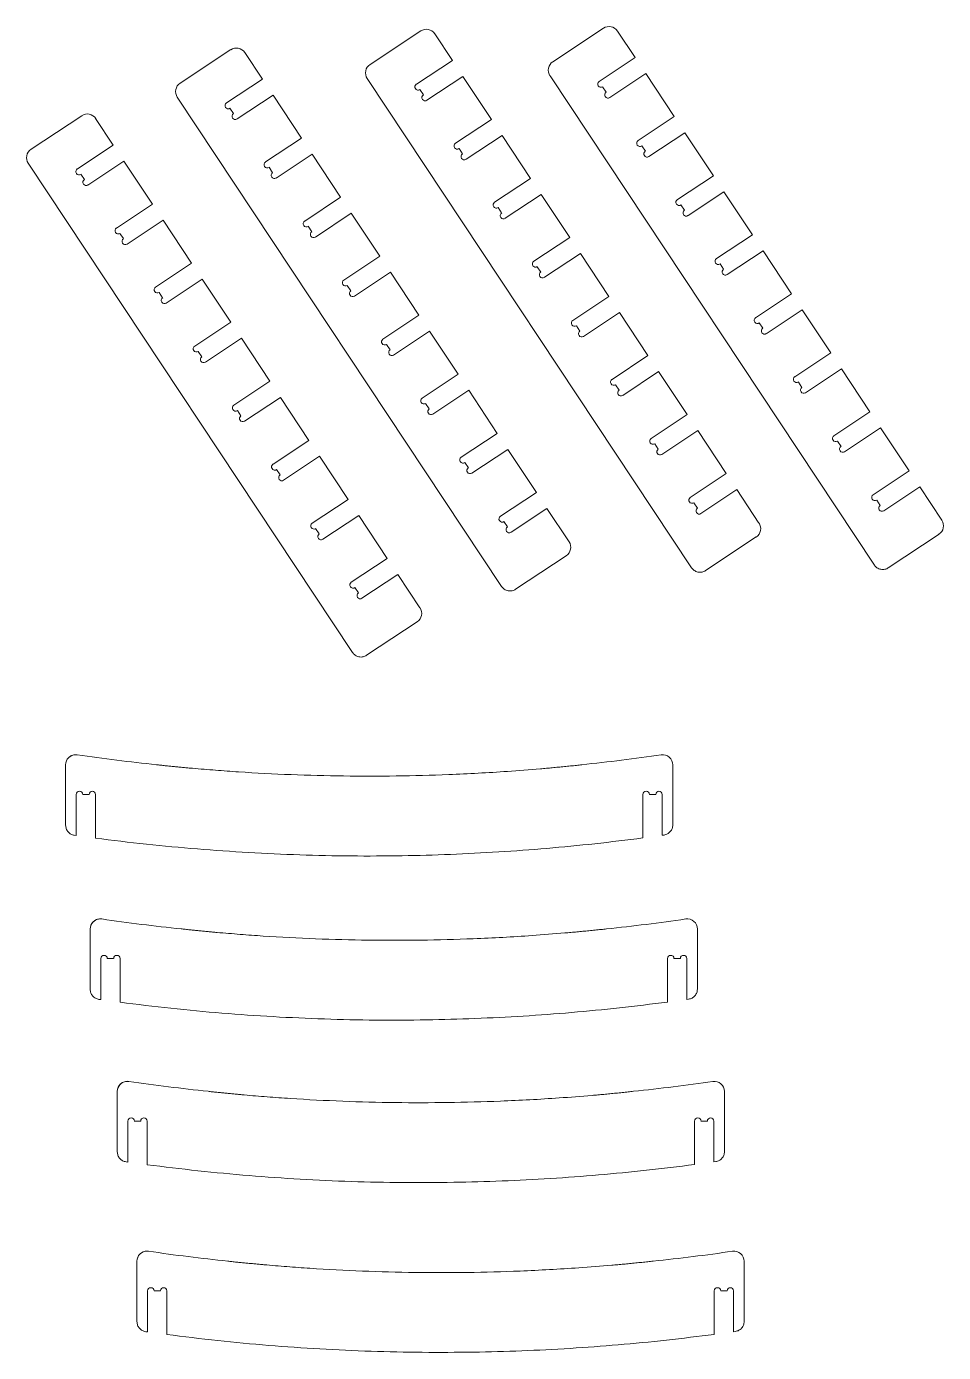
# Model space of a CAD drawing. Header units: millimetres. Extents: x -1732 to 2148, y -3588 to 3891.
# Drawn here: x -1628 to -722, y -1246 to 64 of the extents above; entities that cross this region are included whole.
import ezdxf

# ---------------------------------------------------------------- set-up
doc = ezdxf.new("R2010")
doc.units = ezdxf.units.MM

msp = doc.modelspace()

# ---------------------------------------------------------------- linework, layer by layer
at = {"color": 7, "linetype": 'Continuous', "lineweight": 15}
for p, q in [((-1238.7, 60), (-1288.7, 26.8)), ((-1207.4, 30.9), (-1224.8, 57.2)), ((-1058.1, 62.7), (-1108.1, 29.5)), ((-1026.8, 33.6), (-1044.2, 59.9)), ((-1426.4, 41.5), (-1476.4, 8.3)), ((-1395.1, 12.4), (-1412.5, 38.7)), ((-1243, 7.3), (-1207.4, 30.9)), ((-1062.4, 10), (-1026.8, 33.6)), ((-1196.9, 15.1), (-1232.5, -8.5)), ((-1168.8, -27.4), (-1196.9, 15.1)), ((-1110.9, 15.7), (-790.4, -467.8)), ((-1016.3, 17.8), (-1051.9, -5.8)), ((-988.1, -24.7), (-1016.3, 17.8)), ((-1430.7, -11.2), (-1395.1, 12.4)), ((-1291.5, 13), (-971.1, -470.5)), ((-1236, -3.2), (-1239.5, 2)), ((-1055.4, -0.5), (-1058.9, 4.7)), ((-1479.2, -5.5), (-1158.7, -489)), ((-1384.6, -3.4), (-1420.2, -27)), ((-1356.4, -45.9), (-1384.6, -3.4)), ((-1573.7, -23.8), (-1623.7, -57)), ((-1423.7, -21.7), (-1427.2, -16.5)), ((-1023.7, -48.3), (-988.1, -24.7)), ((-1542.5, -52.9), (-1559.9, -26.6)), ((-1204.3, -51), (-1168.8, -27.4)), ((-1392, -69.5), (-1356.4, -45.9)), ((-1158.3, -43.3), (-1193.8, -66.9)), ((-1130.1, -85.8), (-1158.3, -43.3)), ((-977.6, -40.6), (-1013.2, -64.2)), ((-949.5, -83.1), (-977.6, -40.6)), ((-1578, -76.4), (-1542.5, -52.9)), ((-1345.9, -61.8), (-1381.5, -85.4)), ((-1317.8, -104.3), (-1345.9, -61.8)), ((-1197.3, -61.6), (-1200.8, -56.3)), ((-1016.7, -58.9), (-1020.2, -53.6)), ((-1626.6, -70.8), (-1306.1, -554.2)), ((-1532, -68.7), (-1567.5, -92.3)), ((-1503.8, -111.2), (-1532, -68.7)), ((-1385, -80.1), (-1388.5, -74.8)), ((-1571, -87), (-1574.5, -81.7)), ((-1165.7, -109.4), (-1130.1, -85.8)), ((-985, -106.7), (-949.5, -83.1)), ((-1353.3, -127.9), (-1317.8, -104.3)), ((-1119.6, -101.6), (-1155.2, -125.2)), ((-1091.4, -144.1), (-1119.6, -101.6)), ((-939, -98.9), (-974.5, -122.5)), ((-910.8, -141.4), (-939, -98.9)), ((-1539.4, -134.8), (-1503.8, -111.2)), ((-1158.7, -119.9), (-1162.2, -114.6)), ((-978, -117.2), (-981.5, -111.9)), ((-1493.3, -127), (-1528.9, -150.6)), ((-1465.1, -169.5), (-1493.3, -127)), ((-1307.3, -120.1), (-1342.8, -143.7)), ((-1279.1, -162.6), (-1307.3, -120.1)), ((-1532.4, -145.3), (-1535.9, -140.1)), ((-1346.3, -138.4), (-1349.8, -133.1)), ((-1127, -167.7), (-1091.4, -144.1)), ((-946.4, -165), (-910.8, -141.4)), ((-1500.7, -193.1), (-1465.1, -169.5)), ((-1314.7, -186.2), (-1279.1, -162.6)), ((-1080.9, -160), (-1116.5, -183.5)), ((-1052.7, -202.5), (-1080.9, -160)), ((-939.4, -175.6), (-942.9, -170.3)), ((-900.3, -157.3), (-935.9, -180.8)), ((-872.1, -199.8), (-900.3, -157.3)), ((-1268.6, -178.5), (-1304.2, -202)), ((-1240.4, -221), (-1268.6, -178.5)), ((-1120, -178.3), (-1123.5, -173)), ((-1454.6, -185.4), (-1490.2, -209)), ((-1426.4, -227.9), (-1454.6, -185.4)), ((-1307.7, -196.8), (-1311.2, -191.5)), ((-1493.7, -203.7), (-1497.2, -198.4)), ((-1088.3, -226.1), (-1052.7, -202.5)), ((-907.7, -223.4), (-872.1, -199.8)), ((-1276, -244.5), (-1240.4, -221)), ((-1042.2, -218.3), (-1077.8, -241.9)), ((-1014.1, -260.8), (-1042.2, -218.3)), ((-861.6, -215.6), (-897.2, -239.2)), ((-833.4, -258.1), (-861.6, -215.6)), ((-1462, -251.5), (-1426.4, -227.9)), ((-1081.3, -236.6), (-1084.8, -231.3)), ((-900.7, -233.9), (-904.2, -228.6)), ((-1415.9, -243.7), (-1451.5, -267.3)), ((-1387.8, -286.2), (-1415.9, -243.7)), ((-1229.9, -236.8), (-1265.5, -260.4)), ((-1201.7, -279.3), (-1229.9, -236.8)), ((-1455, -262), (-1458.5, -256.8)), ((-1269, -255.1), (-1272.5, -249.8)), ((-1049.6, -284.4), (-1014.1, -260.8)), ((-869, -281.7), (-833.4, -258.1)), ((-822.9, -273.9), (-858.5, -297.5)), ((-794.7, -316.5), (-822.9, -273.9)), ((-1423.3, -309.8), (-1387.8, -286.2)), ((-1237.3, -302.9), (-1201.7, -279.3)), ((-1003.6, -276.6), (-1039.1, -300.2)), ((-975.4, -319.2), (-1003.6, -276.6)), ((-862, -292.3), (-865.5, -287)), ((-1191.2, -295.1), (-1226.8, -318.7)), ((-1163, -337.7), (-1191.2, -295.1)), ((-1042.6, -295), (-1046.1, -289.7)), ((-1377.3, -302.1), (-1412.8, -325.7)), ((-1349.1, -344.6), (-1377.3, -302.1)), ((-1230.3, -313.5), (-1233.8, -308.2)), ((-1416.3, -320.4), (-1419.8, -315.1)), ((-1010.9, -342.7), (-975.4, -319.2)), ((-830.3, -340), (-794.7, -316.5)), ((-1198.6, -361.2), (-1163, -337.7)), ((-964.9, -335), (-1000.4, -358.6)), ((-936.7, -377.5), (-964.9, -335)), ((-784.2, -332.3), (-819.8, -355.9)), ((-756.1, -374.8), (-784.2, -332.3)), ((-1384.6, -368.2), (-1349.1, -344.6)), ((-1152.5, -353.5), (-1188.1, -377.1)), ((-1124.4, -396), (-1152.5, -353.5)), ((-1003.9, -353.3), (-1007.4, -348)), ((-823.3, -350.6), (-826.8, -345.3)), ((-1338.6, -360.4), (-1374.2, -384)), ((-1310.4, -402.9), (-1338.6, -360.4)), ((-1191.6, -371.8), (-1195.1, -366.5)), ((-1377.7, -378.7), (-1381.1, -373.4)), ((-972.3, -401.1), (-936.7, -377.5)), ((-791.6, -398.4), (-756.1, -374.8)), ((-745.6, -390.6), (-781.1, -414.2)), ((-723.7, -423.6), (-745.6, -390.6)), ((-1346, -426.5), (-1310.4, -402.9)), ((-1159.9, -419.6), (-1124.4, -396)), ((-926.2, -393.3), (-961.8, -416.9)), ((-904.4, -426.3), (-926.2, -393.3)), ((-784.6, -408.9), (-788.1, -403.7)), ((-1299.9, -418.8), (-1335.5, -442.3)), ((-1271.7, -461.3), (-1299.9, -418.8)), ((-1113.9, -411.8), (-1149.4, -435.4)), ((-1092, -444.8), (-1113.9, -411.8)), ((-965.3, -411.6), (-968.8, -406.4)), ((-1339, -437.1), (-1342.5, -431.8)), ((-1152.9, -430.1), (-1156.4, -424.9)), ((-957.2, -473.3), (-907.2, -440.1)), ((-776.6, -470.6), (-726.5, -437.4)), ((-1307.3, -484.9), (-1271.7, -461.3)), ((-1144.9, -491.8), (-1094.8, -458.6)), ((-1261.2, -477.1), (-1296.8, -500.7)), ((-1239.4, -510), (-1261.2, -477.1)), ((-1300.3, -495.4), (-1303.8, -490.1)), ((-1292.2, -557), (-1242.2, -523.9)), ((-1589.6, -665.3), (-1589.6, -724.9)), ((-989.6, -724.7), (-989.6, -665.3)), ((-1579.1, -694.5), (-1579.1, -735.1)), ((-1566.4, -694.5), (-1572.7, -694.5)), ((-1560.1, -737.7), (-1560.1, -694.5)), ((-1019.1, -694.5), (-1019.1, -737.5)), ((-1006.4, -694.5), (-1012.7, -694.5)), ((-1000.1, -734.9), (-1000.1, -694.5)), ((-1581, -734.8), (-1579.1, -735.1)), ((-1000.1, -734.9), (-998.2, -734.6)), ((-1565.3, -827.5), (-1565.3, -887.1)), ((-965.3, -886.9), (-965.3, -827.5)), ((-1554.8, -856.7), (-1554.8, -897.3)), ((-1542.1, -856.7), (-1548.4, -856.7)), ((-1535.8, -899.9), (-1535.8, -856.7)), ((-994.8, -856.7), (-994.8, -899.7)), ((-982.1, -856.7), (-988.4, -856.7)), ((-975.8, -897.1), (-975.8, -856.7)), ((-1556.7, -897.1), (-1554.8, -897.3)), ((-975.8, -897.1), (-973.9, -896.8)), ((-1538.5, -988), (-1538.5, -1047.7)), ((-938.5, -1047.5), (-938.5, -988)), ((-1528, -1017.3), (-1528, -1057.9)), ((-1515.3, -1017.3), (-1521.7, -1017.3)), ((-1509, -1060.4), (-1509, -1017.3)), ((-968, -1017.3), (-968, -1060.2)), ((-955.3, -1017.3), (-961.7, -1017.3)), ((-949, -1057.6), (-949, -1017.3)), ((-1529.9, -1057.6), (-1528, -1057.9)), ((-949, -1057.6), (-947.1, -1057.4)), ((-1519.1, -1155.8), (-1519.1, -1215.5)), ((-919.1, -1215.3), (-919.1, -1155.8)), ((-1508.6, -1185.1), (-1508.6, -1225.7)), ((-1495.9, -1185.1), (-1502.2, -1185.1)), ((-1489.6, -1228.2), (-1489.6, -1185.1)), ((-948.6, -1185.1), (-948.6, -1228.1)), ((-935.9, -1185.1), (-942.2, -1185.1)), ((-929.6, -1225.5), (-929.6, -1185.1)), ((-1510.4, -1225.4), (-1508.6, -1225.7)), ((-929.6, -1225.5), (-927.7, -1225.2))]:
    msp.add_line(p, q, dxfattribs=at)
for centre, radius, start, end in [((-1233.2, 51.6), 10, 33.5422, 123.5422), ((-1052.6, 54.3), 10, 33.5422, 123.5422), ((-1420.9, 33.1), 10, 33.5422, 123.5422), ((-1283.2, 18.5), 10, 123.5422, 213.5422), ((-1102.6, 21.2), 10, 123.5422, 213.5422), ((-1470.9, 0), 10, 123.5422, 213.5422), ((-1241.3, 4.7), 3.17, 123.5422, 303.5422), ((-1060.6, 7.4), 3.17, 123.5422, 303.5422), ((-1428.9, -13.8), 3.17, 123.5422, 303.5422), ((-1234.3, -5.9), 3.17, 123.5422, 303.5422), ((-1053.6, -3.2), 3.17, 123.5422, 303.5422), ((-1568.2, -32.1), 10, 33.5422, 123.5422), ((-1421.9, -24.4), 3.17, 123.5422, 303.5422), ((-1202.6, -53.7), 3.17, 123.5422, 303.5422), ((-1022, -51), 3.17, 123.5422, 303.5422), ((-1618.2, -65.3), 10, 123.5422, 213.5422), ((-1195.6, -64.2), 3.17, 123.5422, 303.5422), ((-1015, -61.5), 3.17, 123.5422, 303.5422), ((-1576.3, -79.1), 3.17, 123.5422, 303.5422), ((-1390.3, -72.2), 3.17, 123.5422, 303.5422), ((-1569.3, -89.6), 3.17, 123.5422, 303.5422), ((-1383.3, -82.7), 3.17, 123.5422, 303.5422), ((-1163.9, -112), 3.17, 123.5422, 303.5422), ((-983.3, -109.3), 3.17, 123.5422, 303.5422), ((-976.3, -119.9), 3.17, 123.5422, 303.5422), ((-1351.6, -130.5), 3.17, 123.5422, 303.5422), ((-1156.9, -122.6), 3.17, 123.5422, 303.5422), ((-1537.6, -137.4), 3.17, 123.5422, 303.5422), ((-1344.6, -141.1), 3.17, 123.5422, 303.5422), ((-1530.6, -148), 3.17, 123.5422, 303.5422), ((-1125.2, -170.3), 3.17, 123.5422, 303.5422), ((-944.6, -167.6), 3.17, 123.5422, 303.5422), ((-1118.2, -180.9), 3.17, 123.5422, 303.5422), ((-937.6, -178.2), 3.17, 123.5422, 303.5422), ((-1498.9, -195.8), 3.17, 123.5422, 303.5422), ((-1312.9, -188.8), 3.17, 123.5422, 303.5422), ((-1491.9, -206.3), 3.17, 123.5422, 303.5422), ((-1305.9, -199.4), 3.17, 123.5422, 303.5422), ((-1086.6, -228.7), 3.17, 123.5422, 303.5422), ((-905.9, -226), 3.17, 123.5422, 303.5422), ((-898.9, -236.5), 3.17, 123.5422, 303.5422), ((-1274.2, -247.2), 3.17, 123.5422, 303.5422), ((-1079.6, -239.2), 3.17, 123.5422, 303.5422), ((-1460.3, -254.1), 3.17, 123.5422, 303.5422), ((-1453.3, -264.7), 3.17, 123.5422, 303.5422), ((-1267.2, -257.7), 3.17, 123.5422, 303.5422), ((-1047.9, -287), 3.17, 123.5422, 303.5422), ((-867.2, -284.3), 3.17, 123.5422, 303.5422), ((-1040.9, -297.6), 3.17, 123.5422, 303.5422), ((-860.2, -294.9), 3.17, 123.5422, 303.5422), ((-1421.6, -312.5), 3.17, 123.5422, 303.5422), ((-1235.5, -305.5), 3.17, 123.5422, 303.5422), ((-1228.5, -316.1), 3.17, 123.5422, 303.5422), ((-1414.6, -323), 3.17, 123.5422, 303.5422), ((-828.6, -342.7), 3.17, 123.5422, 303.5422), ((-1009.2, -345.4), 3.17, 123.5422, 303.5422), ((-1002.2, -355.9), 3.17, 123.5422, 303.5422), ((-821.6, -353.2), 3.17, 123.5422, 303.5422), ((-1196.9, -363.9), 3.17, 123.5422, 303.5422), ((-1382.9, -370.8), 3.17, 123.5422, 303.5422), ((-1375.9, -381.4), 3.17, 123.5422, 303.5422), ((-1189.9, -374.4), 3.17, 123.5422, 303.5422), ((-970.5, -403.7), 3.17, 123.5422, 303.5422), ((-789.9, -401), 3.17, 123.5422, 303.5422), ((-963.5, -414.3), 3.17, 123.5422, 303.5422), ((-782.9, -411.6), 3.17, 123.5422, 303.5422), ((-1344.2, -429.1), 3.17, 123.5422, 303.5422), ((-1158.2, -422.2), 3.17, 123.5422, 303.5422), ((-1151.2, -432.8), 3.17, 123.5422, 303.5422), ((-912.7, -431.8), 10, 303.5422, 33.5422), ((-732.1, -429.1), 10, 303.5422, 33.5422), ((-1337.2, -439.7), 3.17, 123.5422, 303.5422), ((-1100.4, -450.3), 10, 303.5422, 33.5422), ((-1305.5, -487.5), 3.17, 123.5422, 303.5422), ((-1298.5, -498), 3.17, 123.5422, 303.5422), ((-1247.7, -515.6), 10, 303.5422, 33.5422), ((-1579.6, -665.3), 10, 81.7503, 180), ((-1579.6, -665.3), 10, 89.2741, 180), ((-999.6, -665.3), 10, 360, 98.2497), ((-1575.9, -694.5), 3.17, 360, 180), ((-1563.2, -694.5), 3.17, 360, 180), ((-1015.9, -694.5), 3.17, 360, 180), ((-1003.2, -694.5), 3.17, 360, 180), ((-1555.3, -827.5), 10, 81.7503, 180), ((-1555.3, -827.5), 10, 89.2741, 180), ((-975.3, -827.5), 10, 360, 98.2497), ((-1551.6, -856.7), 3.17, 360, 180), ((-1538.9, -856.7), 3.17, 360, 180), ((-991.6, -856.7), 3.17, 360, 180), ((-978.9, -856.7), 3.17, 360, 180), ((-1528.5, -988), 10, 81.7503, 180), ((-1528.5, -988), 10, 89.2741, 180), ((-948.5, -988), 10, 360, 98.2497), ((-1524.8, -1017.3), 3.17, 360, 180), ((-1512.2, -1017.3), 3.17, 360, 180), ((-964.8, -1017.3), 3.17, 360, 180), ((-952.2, -1017.3), 3.17, 360, 180), ((-1509.1, -1155.8), 10, 81.7503, 180), ((-1509.1, -1155.8), 10, 89.2741, 180), ((-929.1, -1155.8), 10, 360, 98.2497), ((-1505.4, -1185.1), 3.17, 360, 180), ((-1492.7, -1185.1), 3.17, 360, 180), ((-945.4, -1185.1), 3.17, 360, 180), ((-932.7, -1185.1), 3.17, 360, 180)]:
    msp.add_arc(centre, radius, start, end, dxfattribs=at)
for points, knots in [([(-971.1, -470.5), (-970.7, -471), (-969.9, -472), (-968.4, -473.2), (-966.7, -474.2), (-964.7, -474.8), (-962.7, -475), (-960.7, -474.8), (-958.8, -474.2), (-957.7, -473.6), (-957.2, -473.3)], [0, 0, 0, 0, 0.116515, 0.240015, 0.368645, 0.500003, 0.631363, 0.759991, 0.883487, 1, 1, 1, 1]), ([(-790.4, -467.8), (-790.1, -468.3), (-789.3, -469.3), (-787.8, -470.5), (-786.1, -471.5), (-784.1, -472.1), (-782, -472.3), (-780, -472.1), (-778.2, -471.5), (-777.1, -470.9), (-776.6, -470.6)], [0, 0, 0, 0, 0.116517, 0.240016, 0.368647, 0.500005, 0.631362, 0.759991, 0.883483, 1, 1, 1, 1]), ([(-1158.7, -489), (-1158.4, -489.5), (-1157.6, -490.5), (-1156.1, -491.7), (-1154.4, -492.7), (-1152.4, -493.3), (-1150.3, -493.5), (-1148.3, -493.3), (-1146.5, -492.7), (-1145.4, -492.1), (-1144.9, -491.8)], [0, 0, 0, 0, 0.116517, 0.240014, 0.368644, 0.500004, 0.631363, 0.759991, 0.883487, 1, 1, 1, 1]), ([(-1306.1, -554.2), (-1305.7, -554.7), (-1305, -555.7), (-1303.5, -557), (-1301.7, -558), (-1299.7, -558.6), (-1297.7, -558.8), (-1295.7, -558.6), (-1293.8, -558), (-1292.7, -557.4), (-1292.2, -557)], [0, 0, 0, 0, 0.116517, 0.240017, 0.368647, 0.500008, 0.631367, 0.759994, 0.883487, 1, 1, 1, 1]), ([(-1499.8, -665.2), (-1512.9, -663.7), (-1539, -660.9), (-1565.1, -657.2), (-1578.1, -655.4)], [0, 0, 0, 0, 0.500019, 1, 1, 1, 1]), ([(-1499.8, -665.2), (-1512.9, -663.7), (-1539, -660.9), (-1565.1, -657.2), (-1578.1, -655.4)], [0, 0, 0, 0, 0.500019, 1, 1, 1, 1]), ([(-1079.3, -665.2), (-1081.1, -665.4), (-1084.9, -665.8), (-1090.7, -666.4), (-1096.7, -667), (-1102.7, -667.6), (-1108.7, -668.1), (-1114.5, -668.7), (-1129.3, -670), (-1151.8, -671.7), (-1181.9, -673.6), (-1218.6, -675.3), (-1262.9, -676.5), (-1314.9, -676.5), (-1366.8, -675.2), (-1409, -673), (-1441.4, -670.6), (-1458.1, -669.2), (-1468.7, -668.3), (-1473.1, -667.9), (-1477.6, -667.4), (-1482.1, -667), (-1486.6, -666.6), (-1491.1, -666.1), (-1495.5, -665.6), (-1498.4, -665.3), (-1499.8, -665.2)], [0, 0, 0, 0, 0.012869, 0.026857, 0.041527, 0.055903, 0.069989, 0.084016, 0.098068, 0.175373, 0.24446, 0.313435, 0.436689, 0.560108, 0.683367, 0.806634, 0.860829, 0.915072, 0.925714, 0.936349, 0.947041, 0.957701, 0.968314, 0.979191, 0.990204, 1, 1, 1, 1]), ([(-1079.3, -665.2), (-1081.1, -665.4), (-1084.9, -665.8), (-1090.7, -666.4), (-1096.7, -667), (-1102.7, -667.6), (-1108.6, -668.1), (-1114.5, -668.7), (-1129.3, -670), (-1151.8, -671.7), (-1181.9, -673.6), (-1218.6, -675.3), (-1262.9, -676.5), (-1314.9, -676.5), (-1366.8, -675.2), (-1409, -673), (-1441.4, -670.6), (-1458.1, -669.2), (-1468.7, -668.3), (-1473.1, -667.9), (-1477.6, -667.4), (-1482.1, -667), (-1486.6, -666.6), (-1491.1, -666.1), (-1495.5, -665.6), (-1498.4, -665.3), (-1499.8, -665.2)], [0, 0, 0, 0, 0.012874, 0.02688, 0.04154, 0.055892, 0.069989, 0.084017, 0.098069, 0.175375, 0.244461, 0.313436, 0.43669, 0.560109, 0.683368, 0.806635, 0.860829, 0.915073, 0.925715, 0.936349, 0.947042, 0.957702, 0.968314, 0.979192, 0.990205, 1, 1, 1, 1]), ([(-1001, -655.4), (-1014, -657.2), (-1040.1, -660.9), (-1066.2, -663.7), (-1079.3, -665.2)], [0, 0, 0, 0, 0.499981, 1, 1, 1, 1]), ([(-1001, -655.4), (-1014, -657.2), (-1040.1, -660.9), (-1066.2, -663.7), (-1079.3, -665.2)], [0, 0, 0, 0, 0.499981, 1, 1, 1, 1]), ([(-1589.6, -724.9), (-1589.4, -726.1), (-1589.2, -728.5), (-1587.3, -731.6), (-1584.4, -734), (-1582.1, -734.6), (-1581, -734.8)], [0, 0, 0, 0, 0.250017, 0.500019, 0.75001, 1, 1, 1, 1]), ([(-1589.6, -724.9), (-1589.4, -726.1), (-1589.2, -728.5), (-1587.3, -731.6), (-1584.4, -734), (-1582.1, -734.6), (-1581, -734.8)], [0, 0, 0, 0, 0.250017, 0.500019, 0.75001, 1, 1, 1, 1]), ([(-998.2, -734.6), (-997, -734.3), (-994.7, -733.8), (-991.9, -731.4), (-989.9, -728.3), (-989.7, -725.9), (-989.6, -724.7)], [0, 0, 0, 0, 0.250009, 0.500028, 0.750016, 1, 1, 1, 1]), ([(-998.2, -734.6), (-997, -734.3), (-994.7, -733.8), (-991.9, -731.4), (-989.9, -728.3), (-989.7, -725.9), (-989.6, -724.7)], [0, 0, 0, 0, 0.250009, 0.500028, 0.750016, 1, 1, 1, 1]), ([(-1560.1, -737.7), (-1543.3, -739.8), (-1509.8, -743.9), (-1459.4, -748.6), (-1408.8, -752.1), (-1358.2, -754.4), (-1307.6, -755.5), (-1258, -755.3), (-1209.3, -753.9), (-1161.6, -751.5), (-1114, -748), (-1066.4, -743.4), (-1034.9, -739.5), (-1019.1, -737.5)], [0, 0, 0, 0, 0.093305, 0.186698, 0.280098, 0.373496, 0.46673, 0.559893, 0.647834, 0.735932, 0.823962, 0.912022, 1, 1, 1, 1]), ([(-1475.5, -827.4), (-1488.6, -825.9), (-1514.7, -823.1), (-1540.8, -819.4), (-1553.8, -817.6)], [0, 0, 0, 0, 0.500019, 1, 1, 1, 1]), ([(-1475.5, -827.4), (-1488.6, -825.9), (-1514.7, -823.1), (-1540.8, -819.4), (-1553.8, -817.6)], [0, 0, 0, 0, 0.500019, 1, 1, 1, 1]), ([(-976.7, -817.6), (-989.7, -819.4), (-1015.8, -823.1), (-1042, -825.9), (-1055, -827.4)], [0, 0, 0, 0, 0.499981, 1, 1, 1, 1]), ([(-976.7, -817.6), (-989.7, -819.4), (-1015.8, -823.1), (-1042, -825.9), (-1055, -827.4)], [0, 0, 0, 0, 0.499981, 1, 1, 1, 1]), ([(-1055, -827.4), (-1056.8, -827.6), (-1060.6, -828), (-1066.4, -828.6), (-1072.4, -829.2), (-1078.4, -829.8), (-1084.4, -830.3), (-1090.3, -830.9), (-1105, -832.2), (-1127.5, -833.9), (-1157.6, -835.8), (-1194.3, -837.5), (-1238.6, -838.7), (-1290.6, -838.7), (-1342.5, -837.4), (-1384.7, -835.2), (-1417.1, -832.8), (-1433.8, -831.4), (-1444.4, -830.5), (-1448.8, -830.1), (-1453.3, -829.6), (-1457.8, -829.2), (-1462.3, -828.8), (-1466.8, -828.3), (-1471.2, -827.8), (-1474.1, -827.5), (-1475.5, -827.4)], [0, 0, 0, 0, 0.0128687, 0.0268569, 0.0415275, 0.0559032, 0.0699886, 0.0840155, 0.098068, 0.1753734, 0.2444603, 0.3134346, 0.4366888, 0.5601077, 0.6833667, 0.8066337, 0.8608289, 0.9150722, 0.9257145, 0.9363485, 0.9470415, 0.9577008, 0.968314, 0.9791907, 0.990204, 1, 1, 1, 1]), ([(-1055, -827.4), (-1056.8, -827.6), (-1060.6, -828), (-1066.4, -828.6), (-1072.4, -829.2), (-1078.4, -829.8), (-1084.4, -830.3), (-1090.3, -830.9), (-1105, -832.2), (-1127.5, -833.9), (-1157.6, -835.8), (-1194.3, -837.5), (-1238.6, -838.7), (-1290.6, -838.7), (-1342.5, -837.4), (-1384.7, -835.2), (-1417.1, -832.8), (-1433.8, -831.4), (-1444.4, -830.5), (-1448.8, -830.1), (-1453.3, -829.6), (-1457.8, -829.2), (-1462.3, -828.8), (-1466.8, -828.3), (-1471.2, -827.8), (-1474.1, -827.5), (-1475.5, -827.4)], [0, 0, 0, 0, 0.012874, 0.02688, 0.04154, 0.055892, 0.069989, 0.084017, 0.098069, 0.175375, 0.244461, 0.313436, 0.43669, 0.560109, 0.683368, 0.806635, 0.860829, 0.915073, 0.925715, 0.936349, 0.947042, 0.957702, 0.968314, 0.979192, 0.990205, 1, 1, 1, 1]), ([(-1565.3, -887.1), (-1565.1, -888.3), (-1564.9, -890.7), (-1563, -893.8), (-1560.2, -896.2), (-1557.8, -896.8), (-1556.7, -897.1)], [0, 0, 0, 0, 0.2500091, 0.5000194, 0.7500077, 1, 1, 1, 1]), ([(-1565.3, -887.1), (-1565.1, -888.3), (-1564.9, -890.7), (-1563, -893.8), (-1560.2, -896.2), (-1557.8, -896.8), (-1556.7, -897.1)], [0, 0, 0, 0, 0.2500091, 0.5000194, 0.7500077, 1, 1, 1, 1]), ([(-973.9, -896.8), (-972.7, -896.6), (-970.4, -896), (-967.6, -893.6), (-965.6, -890.5), (-965.4, -888.1), (-965.3, -886.9)], [0, 0, 0, 0, 0.2500097, 0.5000228, 0.7500095, 1, 1, 1, 1]), ([(-973.9, -896.8), (-972.7, -896.6), (-970.4, -896), (-967.6, -893.6), (-965.6, -890.5), (-965.4, -888.1), (-965.3, -886.9)], [0, 0, 0, 0, 0.2500097, 0.5000228, 0.7500095, 1, 1, 1, 1]), ([(-1535.8, -899.9), (-1519, -902), (-1485.5, -906.1), (-1435.1, -910.8), (-1384.5, -914.3), (-1333.9, -916.6), (-1283.3, -917.7), (-1233.7, -917.5), (-1185, -916.1), (-1137.3, -913.7), (-1089.7, -910.2), (-1042.2, -905.6), (-1010.6, -901.7), (-994.8, -899.7)], [0, 0, 0, 0, 0.093305, 0.186698, 0.280098, 0.373496, 0.46673, 0.559893, 0.647834, 0.735932, 0.823962, 0.912022, 1, 1, 1, 1]), ([(-1448.8, -987.9), (-1461.8, -986.5), (-1488, -983.6), (-1514.1, -979.9), (-1527.1, -978.1)], [0, 0, 0, 0, 0.500019, 1, 1, 1, 1]), ([(-1448.8, -987.9), (-1461.8, -986.5), (-1488, -983.6), (-1514.1, -979.9), (-1527.1, -978.1)], [0, 0, 0, 0, 0.500019, 1, 1, 1, 1]), ([(-949.9, -978.1), (-963, -979.9), (-989, -983.6), (-1015.2, -986.5), (-1028.3, -987.9)], [0, 0, 0, 0, 0.499981, 1, 1, 1, 1]), ([(-949.9, -978.1), (-963, -979.9), (-989, -983.6), (-1015.2, -986.5), (-1028.3, -987.9)], [0, 0, 0, 0, 0.499981, 1, 1, 1, 1]), ([(-1028.3, -987.9), (-1030.1, -988.1), (-1033.8, -988.5), (-1039.6, -989.1), (-1045.6, -989.7), (-1051.7, -990.3), (-1057.6, -990.9), (-1063.5, -991.4), (-1078.2, -992.7), (-1100.7, -994.4), (-1130.9, -996.3), (-1167.5, -998), (-1211.9, -999.2), (-1263.8, -999.2), (-1315.8, -997.9), (-1357.9, -995.7), (-1390.4, -993.4), (-1407.1, -992), (-1417.6, -991), (-1422.1, -990.6), (-1426.6, -990.2), (-1431, -989.7), (-1435.5, -989.3), (-1440.1, -988.8), (-1444.5, -988.4), (-1447.4, -988.1), (-1448.8, -987.9)], [0, 0, 0, 0, 0.012869, 0.026857, 0.041527, 0.055903, 0.069989, 0.084016, 0.098068, 0.175373, 0.24446, 0.313435, 0.436689, 0.560108, 0.683367, 0.806634, 0.860829, 0.915072, 0.925715, 0.936349, 0.947042, 0.957701, 0.968314, 0.979191, 0.990204, 1, 1, 1, 1]), ([(-1028.3, -987.9), (-1030.1, -988.1), (-1033.8, -988.5), (-1039.6, -989.1), (-1045.6, -989.7), (-1051.7, -990.3), (-1057.6, -990.9), (-1063.5, -991.4), (-1078.2, -992.7), (-1100.7, -994.4), (-1130.9, -996.3), (-1167.5, -998), (-1211.9, -999.2), (-1263.8, -999.2), (-1315.8, -997.9), (-1357.9, -995.7), (-1390.4, -993.4), (-1407.1, -992), (-1417.6, -991), (-1422.1, -990.6), (-1426.6, -990.2), (-1431, -989.7), (-1435.5, -989.3), (-1440.1, -988.8), (-1444.5, -988.4), (-1447.4, -988.1), (-1448.8, -987.9)], [0, 0, 0, 0, 0.012874, 0.02688, 0.041539, 0.055892, 0.069989, 0.084017, 0.098069, 0.175375, 0.24446, 0.313435, 0.43669, 0.560109, 0.683368, 0.806635, 0.860829, 0.915073, 0.925715, 0.936349, 0.947043, 0.957702, 0.968314, 0.979192, 0.990205, 1, 1, 1, 1]), ([(-1538.5, -1047.7), (-1538.4, -1048.9), (-1538.1, -1051.3), (-1536.2, -1054.4), (-1533.4, -1056.7), (-1531.1, -1057.3), (-1529.9, -1057.6)], [0, 0, 0, 0, 0.250016, 0.500021, 0.750011, 1, 1, 1, 1]), ([(-1538.5, -1047.7), (-1538.4, -1048.9), (-1538.1, -1051.3), (-1536.2, -1054.4), (-1533.4, -1056.7), (-1531.1, -1057.3), (-1529.9, -1057.6)], [0, 0, 0, 0, 0.250016, 0.500021, 0.750011, 1, 1, 1, 1]), ([(-947.1, -1057.4), (-946, -1057.1), (-943.6, -1056.5), (-940.8, -1054.2), (-938.9, -1051.1), (-938.6, -1048.7), (-938.5, -1047.5)], [0, 0, 0, 0, 0.250013, 0.500026, 0.750013, 1, 1, 1, 1]), ([(-947.1, -1057.4), (-946, -1057.1), (-943.6, -1056.5), (-940.8, -1054.2), (-938.9, -1051.1), (-938.6, -1048.7), (-938.5, -1047.5)], [0, 0, 0, 0, 0.250013, 0.500026, 0.750013, 1, 1, 1, 1]), ([(-1509, -1060.4), (-1492.3, -1062.5), (-1458.8, -1066.6), (-1408.3, -1071.3), (-1357.8, -1074.9), (-1307.2, -1077.2), (-1256.6, -1078.2), (-1207, -1078), (-1158.3, -1076.7), (-1110.6, -1074.2), (-1062.9, -1070.7), (-1015.4, -1066.1), (-983.8, -1062.2), (-968, -1060.2)], [0, 0, 0, 0, 0.093305, 0.186698, 0.280098, 0.373496, 0.46673, 0.559893, 0.647834, 0.735932, 0.823962, 0.912022, 1, 1, 1, 1]), ([(-1429.3, -1155.7), (-1442.4, -1154.3), (-1468.5, -1151.4), (-1494.6, -1147.8), (-1507.6, -1145.9)], [0, 0, 0, 0, 0.500019, 1, 1, 1, 1]), ([(-1429.3, -1155.7), (-1442.4, -1154.3), (-1468.5, -1151.4), (-1494.6, -1147.8), (-1507.6, -1145.9)], [0, 0, 0, 0, 0.500019, 1, 1, 1, 1]), ([(-930.5, -1145.9), (-943.5, -1147.8), (-969.6, -1151.4), (-995.7, -1154.3), (-1008.8, -1155.7)], [0, 0, 0, 0, 0.499981, 1, 1, 1, 1]), ([(-930.5, -1145.9), (-943.5, -1147.8), (-969.6, -1151.4), (-995.7, -1154.3), (-1008.8, -1155.7)], [0, 0, 0, 0, 0.499981, 1, 1, 1, 1]), ([(-1008.8, -1155.7), (-1010.6, -1155.9), (-1014.4, -1156.3), (-1020.2, -1156.9), (-1026.2, -1157.5), (-1032.2, -1158.1), (-1038.1, -1158.7), (-1044, -1159.2), (-1058.8, -1160.5), (-1081.2, -1162.3), (-1111.4, -1164.1), (-1148.1, -1165.9), (-1192.4, -1167.1), (-1244.4, -1167.1), (-1296.3, -1165.7), (-1338.5, -1163.5), (-1370.9, -1161.2), (-1387.6, -1159.8), (-1398.2, -1158.8), (-1402.6, -1158.4), (-1407.1, -1158), (-1411.6, -1157.6), (-1416.1, -1157.1), (-1420.6, -1156.7), (-1425, -1156.2), (-1427.9, -1155.9), (-1429.3, -1155.7)], [0, 0, 0, 0, 0.0128687, 0.0268569, 0.0415273, 0.0559031, 0.0699884, 0.0840155, 0.098068, 0.1753732, 0.2444603, 0.3134346, 0.4366887, 0.5601076, 0.6833667, 0.8066337, 0.8608288, 0.9150721, 0.9257145, 0.9363485, 0.9470414, 0.9577007, 0.968314, 0.9791907, 0.990204, 1, 1, 1, 1]), ([(-1008.8, -1155.7), (-1010.6, -1155.9), (-1014.4, -1156.3), (-1020.2, -1156.9), (-1026.2, -1157.5), (-1032.2, -1158.1), (-1038.1, -1158.7), (-1044, -1159.2), (-1058.8, -1160.5), (-1081.2, -1162.3), (-1111.4, -1164.1), (-1148.1, -1165.9), (-1192.4, -1167.1), (-1244.4, -1167.1), (-1296.3, -1165.7), (-1338.5, -1163.5), (-1370.9, -1161.2), (-1387.6, -1159.8), (-1398.2, -1158.8), (-1402.6, -1158.4), (-1407.1, -1158), (-1411.6, -1157.6), (-1416.1, -1157.1), (-1420.6, -1156.7), (-1425, -1156.2), (-1427.9, -1155.9), (-1429.3, -1155.7)], [0, 0, 0, 0, 0.012874, 0.026879, 0.041539, 0.055892, 0.069989, 0.084017, 0.098069, 0.175375, 0.24446, 0.313435, 0.43669, 0.560108, 0.683368, 0.806635, 0.860829, 0.915073, 0.925715, 0.936349, 0.947042, 0.957702, 0.968314, 0.979192, 0.990205, 1, 1, 1, 1]), ([(-1519.1, -1215.5), (-1518.9, -1216.7), (-1518.7, -1219.1), (-1516.7, -1222.2), (-1513.9, -1224.5), (-1511.6, -1225.1), (-1510.4, -1225.4)], [0, 0, 0, 0, 0.2500155, 0.5000231, 0.7500148, 1, 1, 1, 1]), ([(-1519.1, -1215.5), (-1518.9, -1216.7), (-1518.7, -1219.1), (-1516.7, -1222.2), (-1513.9, -1224.5), (-1511.6, -1225.1), (-1510.4, -1225.4)], [0, 0, 0, 0, 0.2500155, 0.5000231, 0.7500148, 1, 1, 1, 1]), ([(-927.7, -1225.2), (-926.5, -1224.9), (-924.2, -1224.3), (-921.4, -1222), (-919.4, -1218.9), (-919.2, -1216.5), (-919.1, -1215.3)], [0, 0, 0, 0, 0.250013, 0.500027, 0.75001, 1, 1, 1, 1]), ([(-927.7, -1225.2), (-926.5, -1224.9), (-924.2, -1224.3), (-921.4, -1222), (-919.4, -1218.9), (-919.2, -1216.5), (-919.1, -1215.3)], [0, 0, 0, 0, 0.250013, 0.500027, 0.75001, 1, 1, 1, 1]), ([(-1489.6, -1228.2), (-1472.8, -1230.3), (-1439.3, -1234.5), (-1388.9, -1239.1), (-1338.3, -1242.7), (-1287.7, -1245), (-1237.1, -1246), (-1187.5, -1245.8), (-1138.8, -1244.5), (-1091.1, -1242.1), (-1043.5, -1238.5), (-995.9, -1234), (-964.3, -1230), (-948.6, -1228.1)], [0, 0, 0, 0, 0.093305, 0.186698, 0.280098, 0.373496, 0.46673, 0.559893, 0.647834, 0.735932, 0.823962, 0.912022, 1, 1, 1, 1])]:
    msp.add_open_spline(points, degree=3, knots=knots, dxfattribs=at)

doc.saveas('drawing.dxf')
